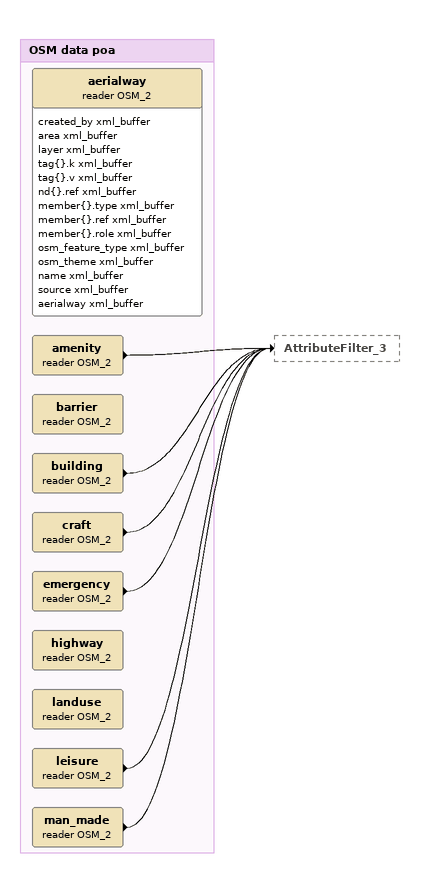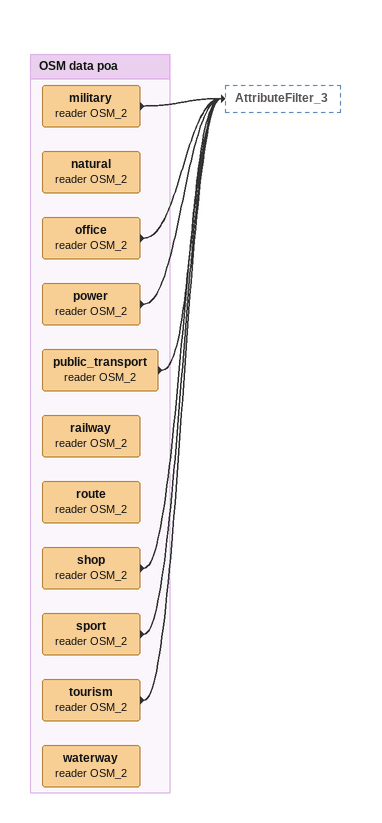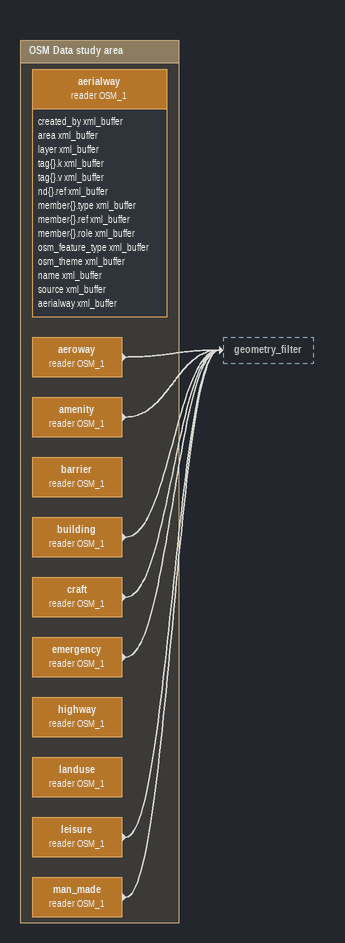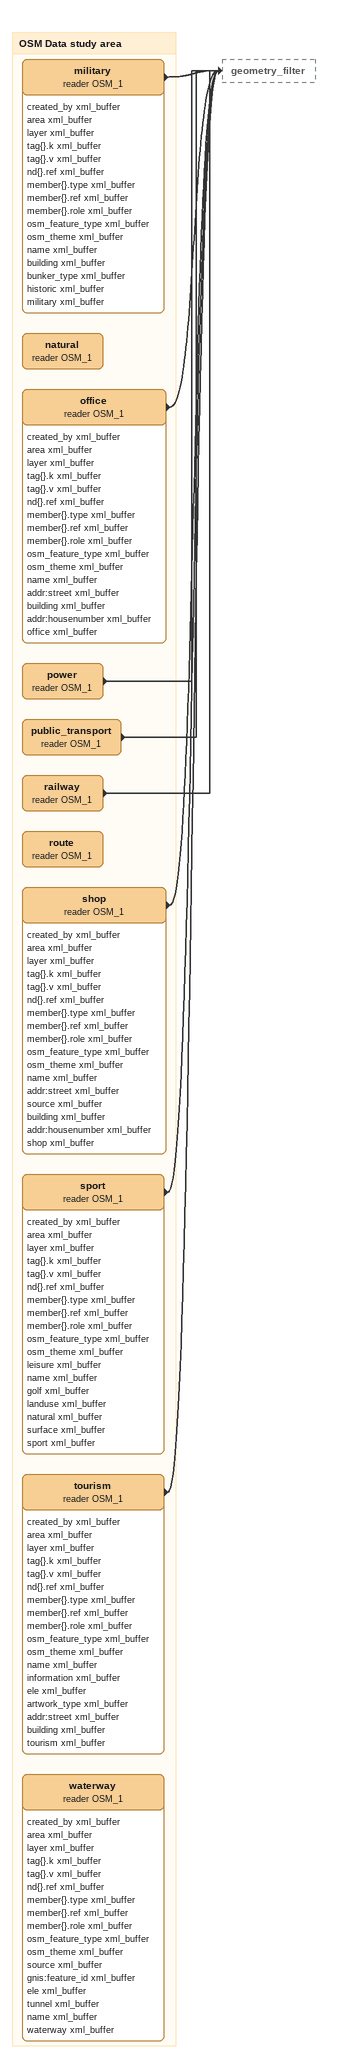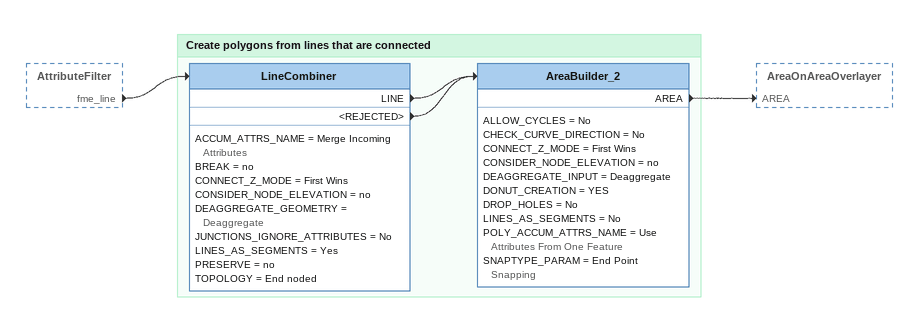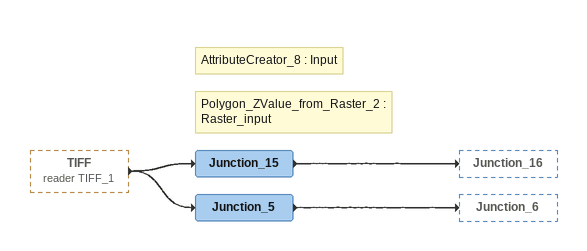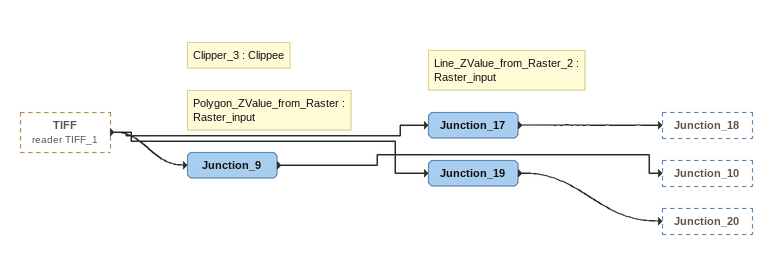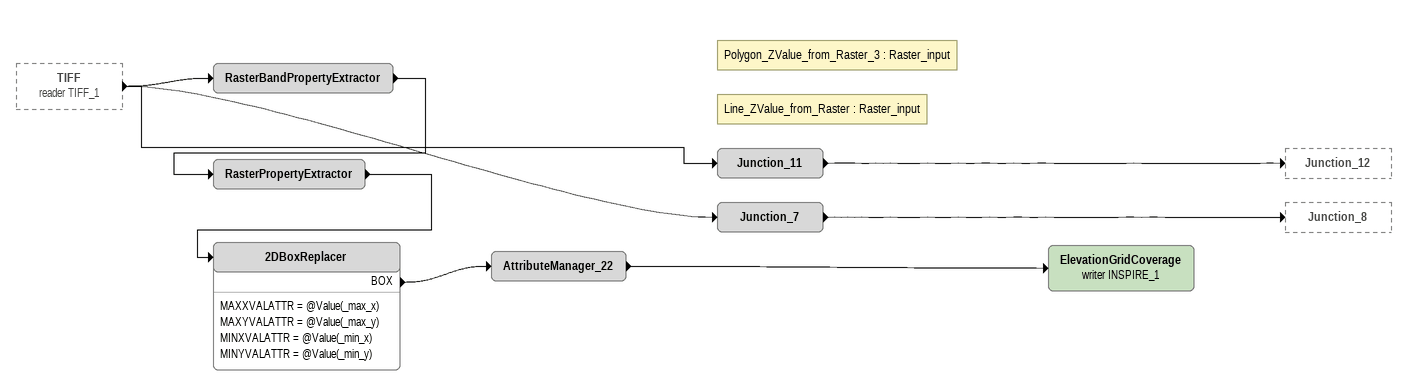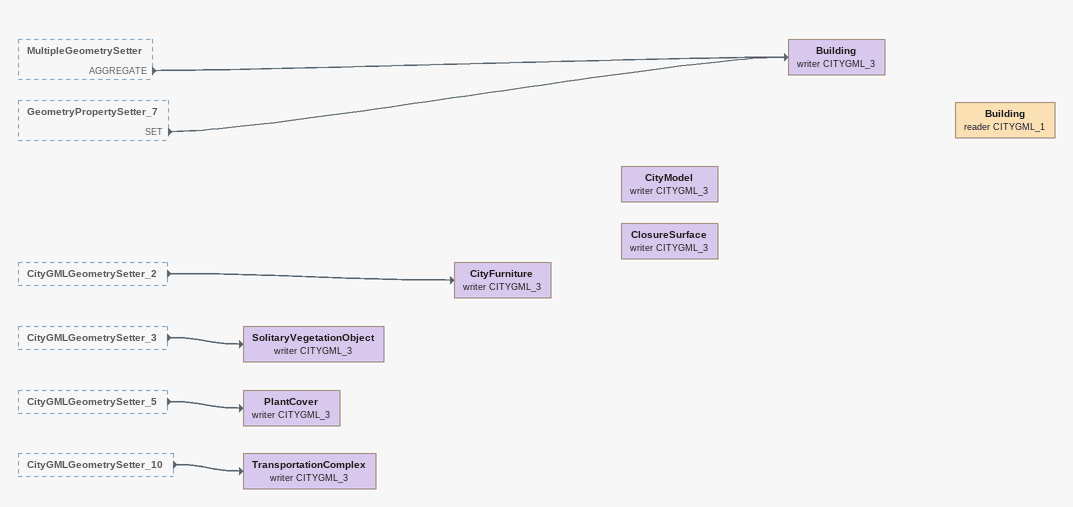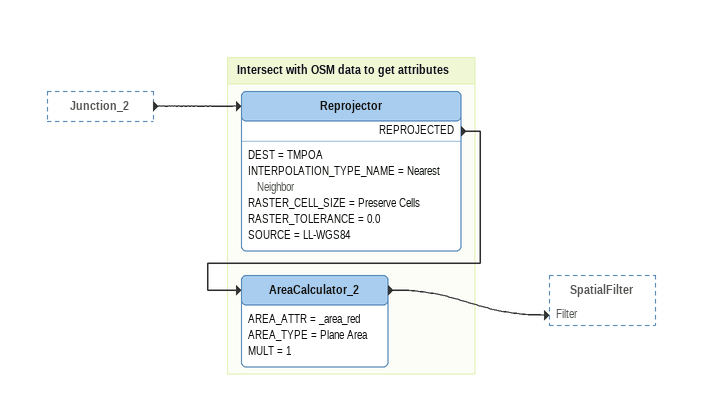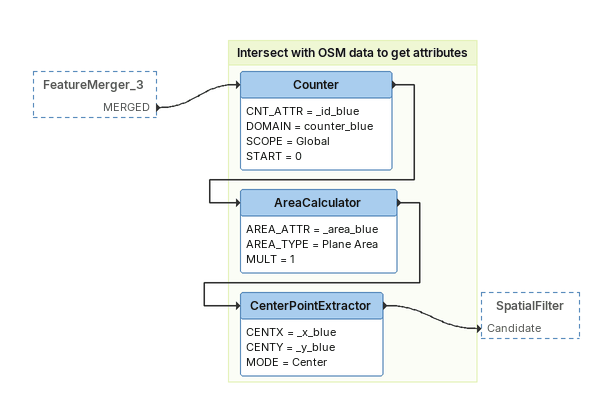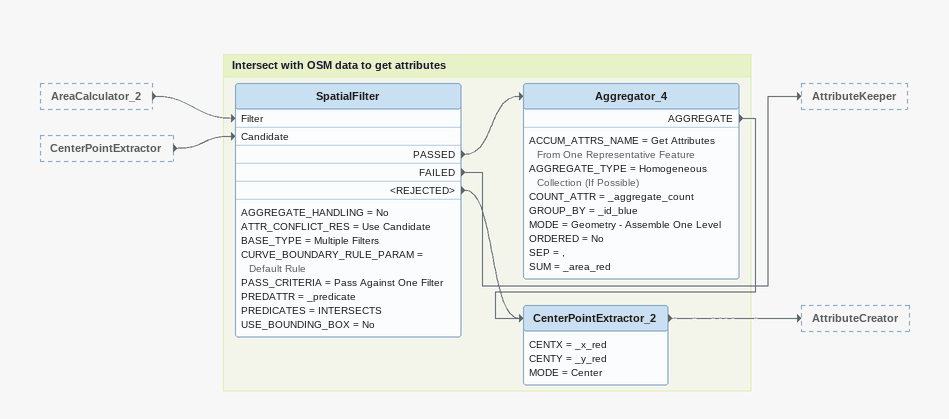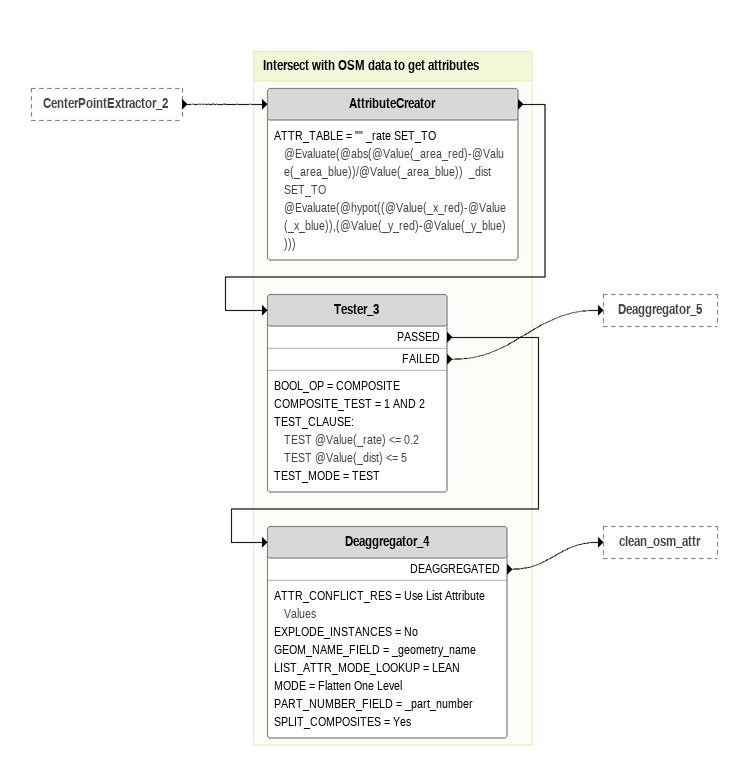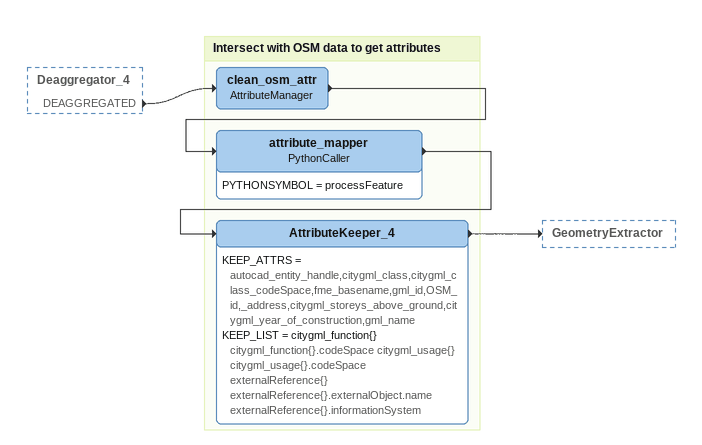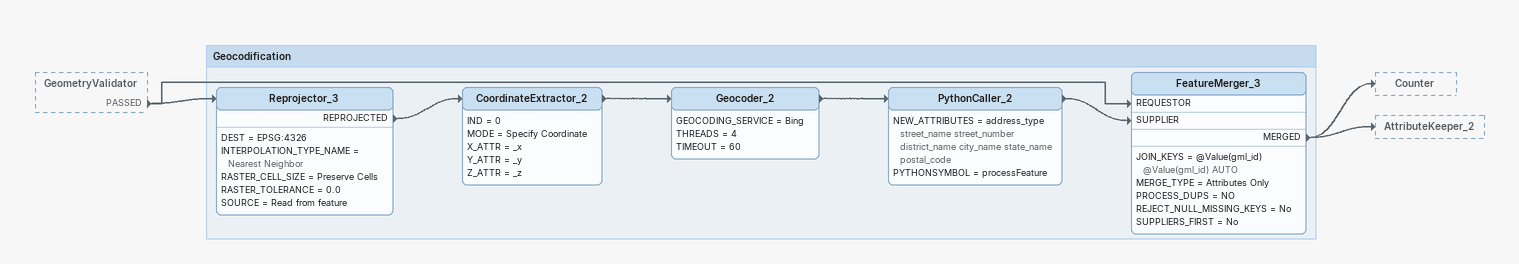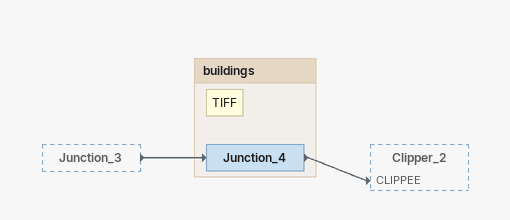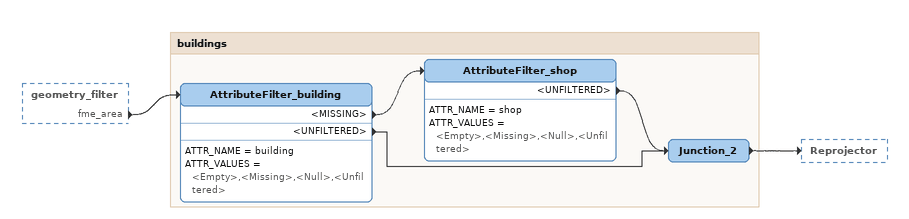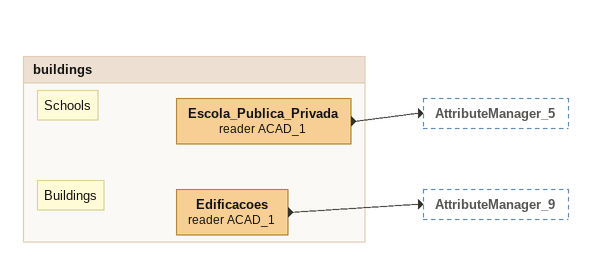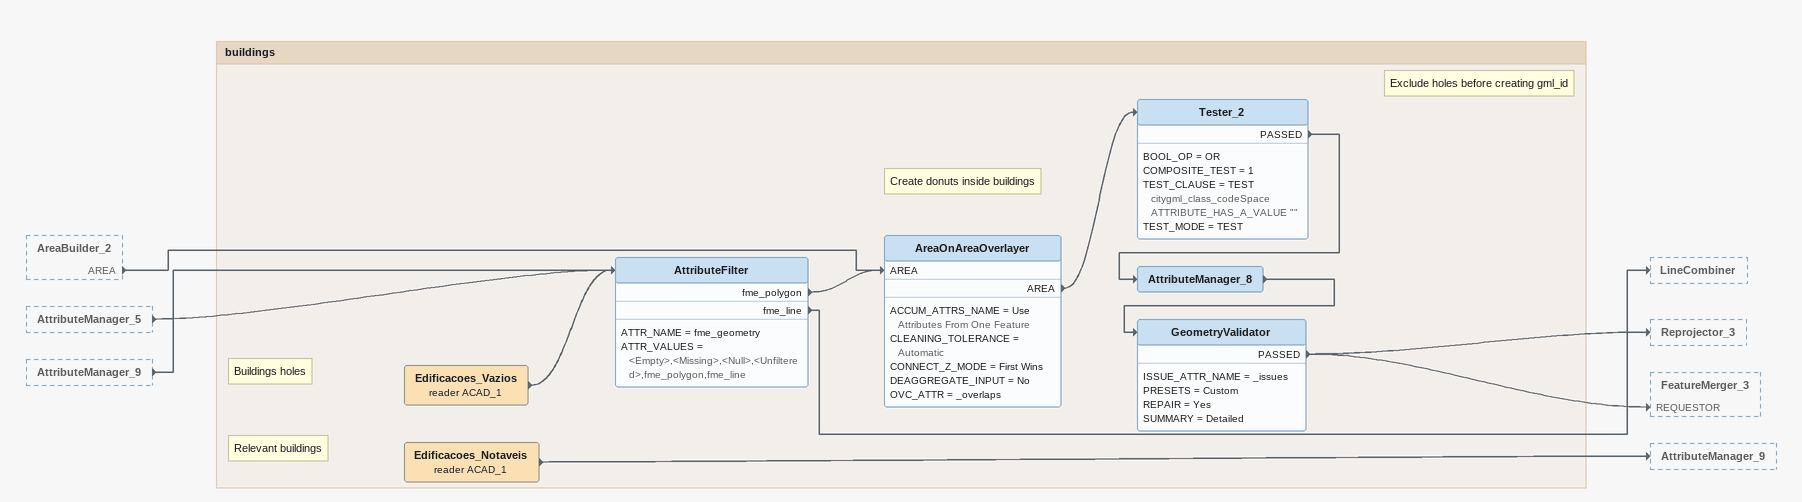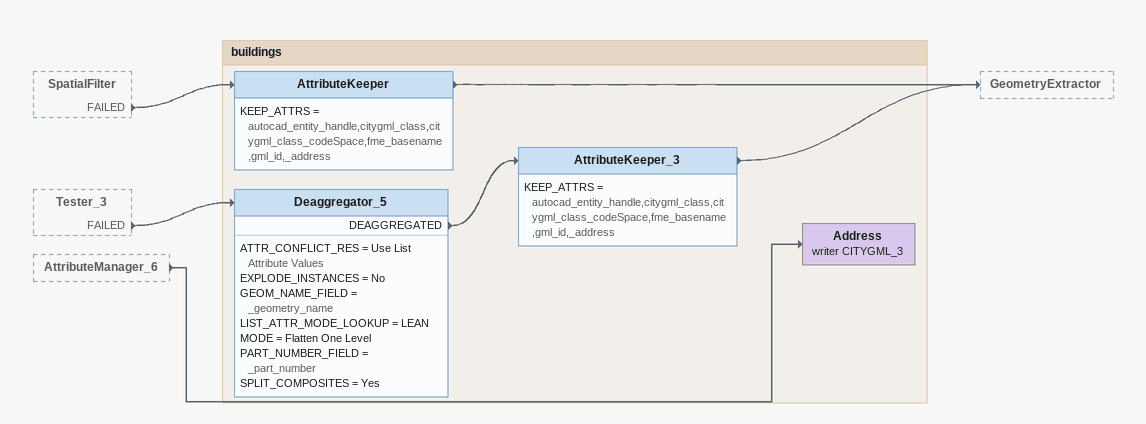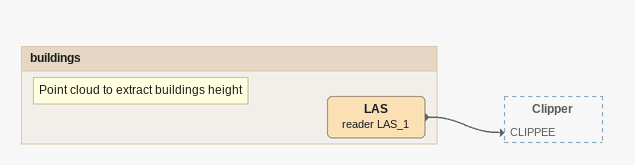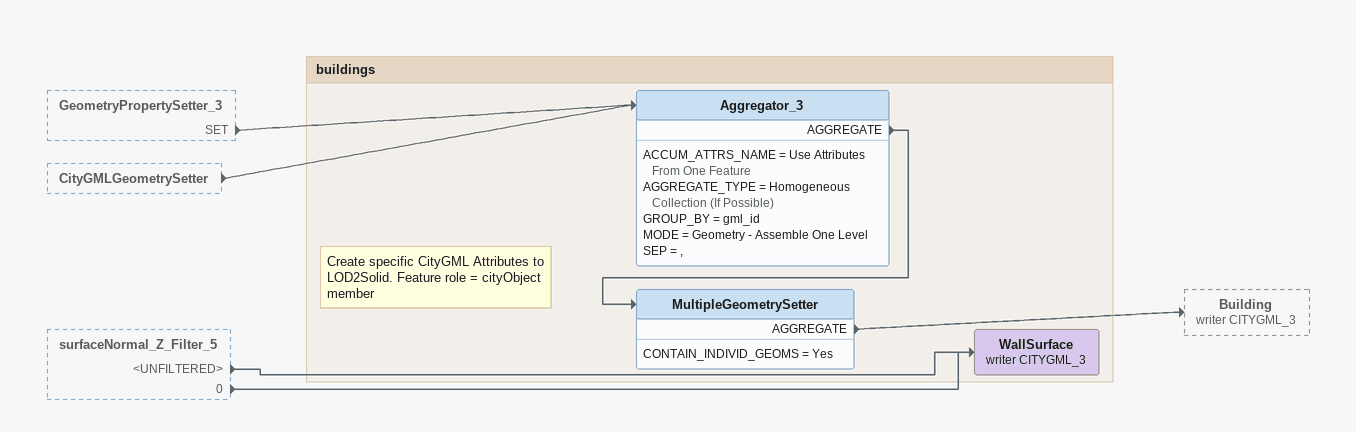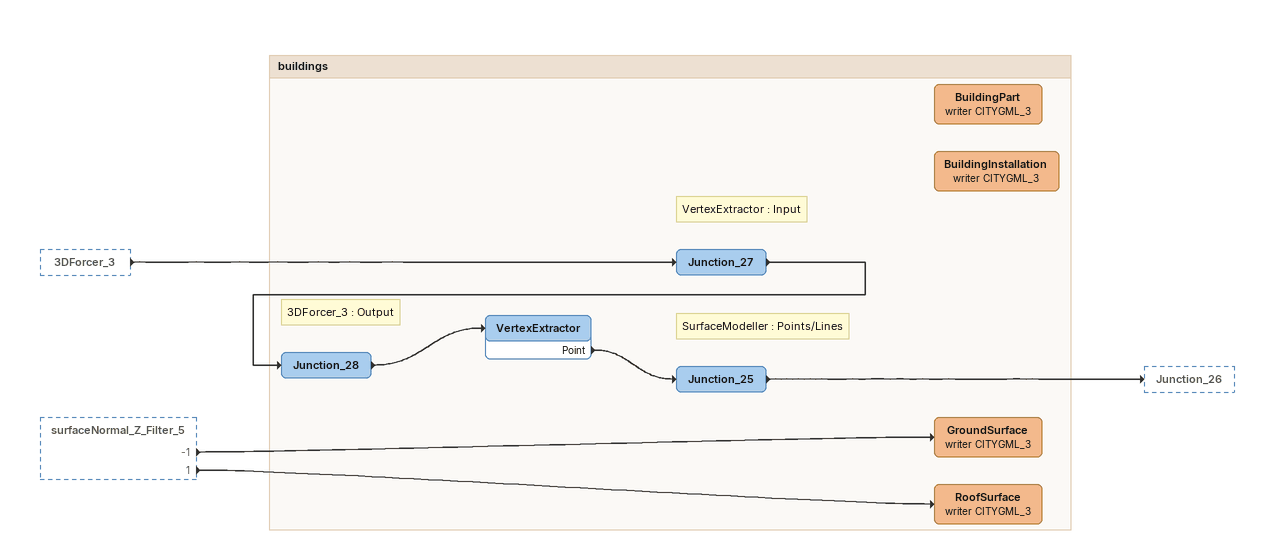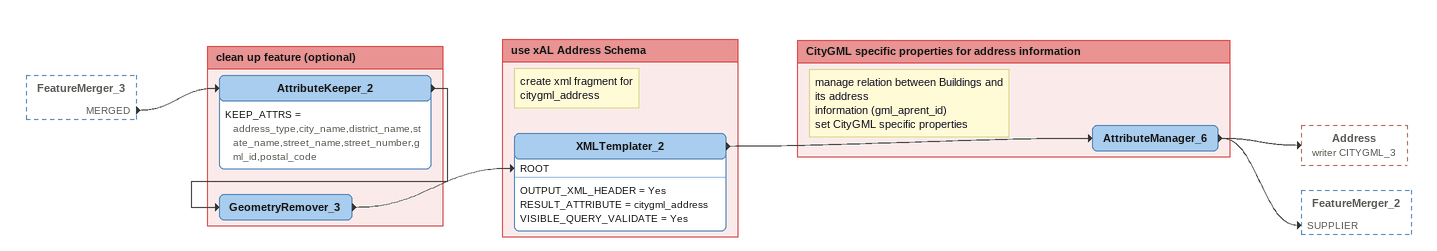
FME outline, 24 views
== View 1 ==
Bookmark: OSM data poa
aerialway (reader OSM_2)
    attributes: created_by xml_buffer, area xml_buffer, layer xml_buffer, tag{}.k xml_buffer, tag{}.v xml_buffer, nd{}.ref xml_buffer, member{}.type xml_buffer, member{}.ref xml_buffer, member{}.role xml_buffer, osm_feature_type xml_buffer, osm_theme xml_buffer, name xml_buffer, source xml_buffer, aerialway xml_buffer
amenity (reader OSM_2)
    -> AttributeFilter_3
barrier (reader OSM_2)
building (reader OSM_2)
    -> AttributeFilter_3
craft (reader OSM_2)
    -> AttributeFilter_3
emergency (reader OSM_2)
    -> AttributeFilter_3
highway (reader OSM_2)
landuse (reader OSM_2)
leisure (reader OSM_2)
    -> AttributeFilter_3
man_made (reader OSM_2)
    -> AttributeFilter_3

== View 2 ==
Bookmark: OSM data poa
military (reader OSM_2)
    -> AttributeFilter_3
natural (reader OSM_2)
office (reader OSM_2)
    -> AttributeFilter_3
power (reader OSM_2)
    -> AttributeFilter_3
public_transport (reader OSM_2)
    -> AttributeFilter_3
railway (reader OSM_2)
route (reader OSM_2)
shop (reader OSM_2)
    -> AttributeFilter_3
sport (reader OSM_2)
    -> AttributeFilter_3
tourism (reader OSM_2)
    -> AttributeFilter_3
waterway (reader OSM_2)

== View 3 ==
Bookmark: OSM Data study area
aerialway (reader OSM_1)
    attributes: created_by xml_buffer, area xml_buffer, layer xml_buffer, tag{}.k xml_buffer, tag{}.v xml_buffer, nd{}.ref xml_buffer, member{}.type xml_buffer, member{}.ref xml_buffer, member{}.role xml_buffer, osm_feature_type xml_buffer, osm_theme xml_buffer, name xml_buffer, source xml_buffer, aerialway xml_buffer
aeroway (reader OSM_1)
    -> geometry_filter
amenity (reader OSM_1)
    -> geometry_filter
barrier (reader OSM_1)
building (reader OSM_1)
    -> geometry_filter
craft (reader OSM_1)
    -> geometry_filter
emergency (reader OSM_1)
    -> geometry_filter
highway (reader OSM_1)
landuse (reader OSM_1)
leisure (reader OSM_1)
    -> geometry_filter
man_made (reader OSM_1)
    -> geometry_filter

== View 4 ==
Bookmark: OSM Data study area
military (reader OSM_1)
    attributes: created_by xml_buffer, area xml_buffer, layer xml_buffer, tag{}.k xml_buffer, tag{}.v xml_buffer, nd{}.ref xml_buffer, member{}.type xml_buffer, member{}.ref xml_buffer, member{}.role xml_buffer, osm_feature_type xml_buffer, osm_theme xml_buffer, name xml_buffer, building xml_buffer, bunker_type xml_buffer, historic xml_buffer, military xml_buffer
    -> geometry_filter
natural (reader OSM_1)
office (reader OSM_1)
    attributes: created_by xml_buffer, area xml_buffer, layer xml_buffer, tag{}.k xml_buffer, tag{}.v xml_buffer, nd{}.ref xml_buffer, member{}.type xml_buffer, member{}.ref xml_buffer, member{}.role xml_buffer, osm_feature_type xml_buffer, osm_theme xml_buffer, name xml_buffer, addr:street xml_buffer, building xml_buffer, addr:housenumber xml_buffer, office xml_buffer
    -> geometry_filter
power (reader OSM_1)
    -> geometry_filter
public_transport (reader OSM_1)
    -> geometry_filter
railway (reader OSM_1)
    -> geometry_filter
route (reader OSM_1)
shop (reader OSM_1)
    attributes: created_by xml_buffer, area xml_buffer, layer xml_buffer, tag{}.k xml_buffer, tag{}.v xml_buffer, nd{}.ref xml_buffer, member{}.type xml_buffer, member{}.ref xml_buffer, member{}.role xml_buffer, osm_feature_type xml_buffer, osm_theme xml_buffer, name xml_buffer, addr:street xml_buffer, source xml_buffer, building xml_buffer, addr:housenumber xml_buffer, shop xml_buffer
    -> geometry_filter
sport (reader OSM_1)
    attributes: created_by xml_buffer, area xml_buffer, layer xml_buffer, tag{}.k xml_buffer, tag{}.v xml_buffer, nd{}.ref xml_buffer, member{}.type xml_buffer, member{}.ref xml_buffer, member{}.role xml_buffer, osm_feature_type xml_buffer, osm_theme xml_buffer, leisure xml_buffer, name xml_buffer, golf xml_buffer, landuse xml_buffer, natural xml_buffer, surface xml_buffer, sport xml_buffer
    -> geometry_filter
tourism (reader OSM_1)
    attributes: created_by xml_buffer, area xml_buffer, layer xml_buffer, tag{}.k xml_buffer, tag{}.v xml_buffer, nd{}.ref xml_buffer, member{}.type xml_buffer, member{}.ref xml_buffer, member{}.role xml_buffer, osm_feature_type xml_buffer, osm_theme xml_buffer, name xml_buffer, information xml_buffer, ele xml_buffer, artwork_type xml_buffer, addr:street xml_buffer, building xml_buffer, tourism xml_buffer
    -> geometry_filter
waterway (reader OSM_1)
    attributes: created_by xml_buffer, area xml_buffer, layer xml_buffer, tag{}.k xml_buffer, tag{}.v xml_buffer, nd{}.ref xml_buffer, member{}.type xml_buffer, member{}.ref xml_buffer, member{}.role xml_buffer, osm_feature_type xml_buffer, osm_theme xml_buffer, source xml_buffer, gnis:feature_id xml_buffer, ele xml_buffer, tunnel xml_buffer, name xml_buffer, waterway xml_buffer

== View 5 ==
AttributeFilter [outside]
    fme_line -> LineCombiner

Bookmark: Create polygons from lines that are connected
LineCombiner
    ACCUM_ATTRS_NAME = Merge Incoming Attributes
    BREAK = no
    CONNECT_Z_MODE = First Wins
    CONSIDER_NODE_ELEVATION = no
    DEAGGREGATE_GEOMETRY = Deaggregate
    JUNCTIONS_IGNORE_ATTRIBUTES = No
    LINES_AS_SEGMENTS = Yes
    PRESERVE = no
    TOPOLOGY = End noded
    LINE -> AreaBuilder_2
    <REJECTED> -> AreaBuilder_2
AreaBuilder_2
    ALLOW_CYCLES = No
    CHECK_CURVE_DIRECTION = No
    CONNECT_Z_MODE = First Wins
    CONSIDER_NODE_ELEVATION = no
    DEAGGREGATE_INPUT = Deaggregate
    DONUT_CREATION = YES
    DROP_HOLES = No
    LINES_AS_SEGMENTS = No
    POLY_ACCUM_ATTRS_NAME = Use Attributes From One Feature
    SNAPTYPE_PARAM = End Point Snapping
    AREA -> AreaOnAreaOverlayer [AREA]

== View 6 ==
TIFF (reader TIFF_1) [outside]
    -> Junction_5
    -> Junction_15
Note: AttributeCreator_8 : Input
Junction_15
    -> Junction_16
Note: Polygon_ZValue_from_Raster_2 : Raster_input
Junction_5
    -> Junction_6

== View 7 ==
TIFF (reader TIFF_1) [outside]
    -> Junction_9
    -> Junction_17
    -> Junction_19
Note: Clipper_3 : Clippee
Junction_17
    -> Junction_18
Note: Line_ZValue_from_Raster_2 : Raster_input
Junction_19
    -> Junction_20
Note: Polygon_ZValue_from_Raster : Raster_input
Junction_9
    -> Junction_10

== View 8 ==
TIFF (reader TIFF_1) [outside]
    -> RasterBandPropertyExtractor
    -> Junction_7
    -> Junction_11
RasterBandPropertyExtractor
    -> RasterPropertyExtractor
RasterPropertyExtractor
    -> 2DBoxReplacer
2DBoxReplacer
    MAXXVALATTR = @Value(_max_x)
    MAXYVALATTR = @Value(_max_y)
    MINXVALATTR = @Value(_min_x)
    MINYVALATTR = @Value(_min_y)
    BOX -> AttributeManager_22
AttributeManager_22
    -> ElevationGridCoverage (writer INSPIRE_1)
ElevationGridCoverage (writer INSPIRE_1)
Note: Polygon_ZValue_from_Raster_3 : Raster_input
Junction_11
    -> Junction_12
Note: Line_ZValue_from_Raster : Raster_input
Junction_7
    -> Junction_8

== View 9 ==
MultipleGeometrySetter [outside]
    AGGREGATE -> Building (writer CITYGML_3)
GeometryPropertySetter_7 [outside]
    SET -> Building (writer CITYGML_3)
CityGMLGeometrySetter_2 [outside]
    -> CityFurniture (writer CITYGML_3)
CityGMLGeometrySetter_3 [outside]
    -> SolitaryVegetationObject (writer CITYGML_3)
CityGMLGeometrySetter_5 [outside]
    -> PlantCover (writer CITYGML_3)
CityGMLGeometrySetter_10 [outside]
    -> TransportationComplex (writer CITYGML_3)
Building (writer CITYGML_3)
SolitaryVegetationObject (writer CITYGML_3)
PlantCover (writer CITYGML_3)
TransportationComplex (writer CITYGML_3)
CityFurniture (writer CITYGML_3)
CityModel (writer CITYGML_3)
ClosureSurface (writer CITYGML_3)
Building (reader CITYGML_1)

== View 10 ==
Junction_2 [outside]
    -> Reprojector

Bookmark: Intersect with OSM data to get attributes
Reprojector
    DEST = TMPOA
    INTERPOLATION_TYPE_NAME = Nearest Neighbor
    RASTER_CELL_SIZE = Preserve Cells
    RASTER_TOLERANCE = 0.0
    SOURCE = LL-WGS84
    REPROJECTED -> AreaCalculator_2
AreaCalculator_2
    AREA_ATTR = _area_red
    AREA_TYPE = Plane Area
    MULT = 1
    -> SpatialFilter [Filter]

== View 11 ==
FeatureMerger_3 [outside]
    MERGED -> Counter

Bookmark: Intersect with OSM data to get attributes
Counter
    CNT_ATTR = _id_blue
    DOMAIN = counter_blue
    SCOPE = Global
    START = 0
    -> AreaCalculator
AreaCalculator
    AREA_ATTR = _area_blue
    AREA_TYPE = Plane Area
    MULT = 1
    -> CenterPointExtractor
CenterPointExtractor
    CENTX = _x_blue
    CENTY = _y_blue
    MODE = Center
    -> SpatialFilter [Candidate]

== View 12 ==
AreaCalculator_2 [outside]
    -> SpatialFilter [Filter]
CenterPointExtractor [outside]
    -> SpatialFilter [Candidate]

Bookmark: Intersect with OSM data to get attributes
SpatialFilter
    AGGREGATE_HANDLING = No
    ATTR_CONFLICT_RES = Use Candidate
    BASE_TYPE = Multiple Filters
    CURVE_BOUNDARY_RULE_PARAM = Default Rule
    PASS_CRITERIA = Pass Against One Filter
    PREDATTR = _predicate
    PREDICATES = INTERSECTS
    USE_BOUNDING_BOX = No
    PASSED -> Aggregator_4
    FAILED -> AttributeKeeper
    <REJECTED> -> CenterPointExtractor_2
Aggregator_4
    ACCUM_ATTRS_NAME = Get Attributes From One Representative Feature
    AGGREGATE_TYPE = Homogeneous Collection (If Possible)
    COUNT_ATTR = _aggregate_count
    GROUP_BY = _id_blue
    MODE = Geometry - Assemble One Level
    ORDERED = No
    SEP = ,
    SUM = _area_red
    AGGREGATE -> CenterPointExtractor_2
CenterPointExtractor_2
    CENTX = _x_red
    CENTY = _y_red
    MODE = Center
    -> AttributeCreator

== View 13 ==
CenterPointExtractor_2 [outside]
    -> AttributeCreator

Bookmark: Intersect with OSM data to get attributes
AttributeCreator
    ATTR_TABLE = "" _rate SET_TO @Evaluate(@abs(@Value(_area_red)-@Value(_area_blue))/@Value(_area_blue))  _dist SET_TO @Evaluate(@hypot((@Value(_x_red)-@Value(_x_blue)),(@Value(_y_red)-@Value(_y_blue))))
    -> Tester_3
Tester_3
    BOOL_OP = COMPOSITE
    COMPOSITE_TEST = 1 AND 2
    TEST_CLAUSE:
      TEST @Value(_rate) <= 0.2
      TEST @Value(_dist) <= 5
    TEST_MODE = TEST
    PASSED -> Deaggregator_4
    FAILED -> Deaggregator_5
Deaggregator_4
    ATTR_CONFLICT_RES = Use List Attribute Values
    EXPLODE_INSTANCES = No
    GEOM_NAME_FIELD = _geometry_name
    LIST_ATTR_MODE_LOOKUP = LEAN
    MODE = Flatten One Level
    PART_NUMBER_FIELD = _part_number
    SPLIT_COMPOSITES = Yes
    DEAGGREGATED -> clean_osm_attr

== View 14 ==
Deaggregator_4 [outside]
    DEAGGREGATED -> clean_osm_attr

Bookmark: Intersect with OSM data to get attributes
clean_osm_attr: AttributeManager
    -> attribute_mapper
attribute_mapper: PythonCaller
    PYTHONSYMBOL = processFeature
    -> AttributeKeeper_4
AttributeKeeper_4
    KEEP_ATTRS = autocad_entity_handle,citygml_class,citygml_class_codeSpace,fme_basename,gml_id,OSM_id,_address,citygml_storeys_above_ground,citygml_year_of_construction,gml_name
    KEEP_LIST = citygml_function{} citygml_function{}.codeSpace citygml_usage{} citygml_usage{}.codeSpace externalReference{} externalReference{}.externalObject.name externalReference{}.informationSystem
    -> GeometryExtractor

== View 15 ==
GeometryValidator [outside]
    PASSED -> Reprojector_3
    PASSED -> FeatureMerger_3 [REQUESTOR]

Bookmark: Geocodification
Reprojector_3
    DEST = EPSG:4326
    INTERPOLATION_TYPE_NAME = Nearest Neighbor
    RASTER_CELL_SIZE = Preserve Cells
    RASTER_TOLERANCE = 0.0
    SOURCE = Read from feature
    REPROJECTED -> CoordinateExtractor_2
CoordinateExtractor_2
    IND = 0
    MODE = Specify Coordinate
    X_ATTR = _x
    Y_ATTR = _y
    Z_ATTR = _z
    -> Geocoder_2
Geocoder_2
    GEOCODING_SERVICE = Bing
    THREADS = 4
    TIMEOUT = 60
    -> PythonCaller_2
PythonCaller_2
    NEW_ATTRIBUTES = address_type street_name street_number district_name city_name state_name postal_code
    PYTHONSYMBOL = processFeature
    -> FeatureMerger_3 [SUPPLIER]
FeatureMerger_3
    JOIN_KEYS = @Value(gml_id) @Value(gml_id) AUTO
    MERGE_TYPE = Attributes Only
    PROCESS_DUPS = NO
    REJECT_NULL_MISSING_KEYS = No
    SUPPLIERS_FIRST = No
    MERGED -> Counter
    MERGED -> AttributeKeeper_2

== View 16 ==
Junction_3 [outside]
    -> Junction_4

Bookmark: buildings
Note: TIFF
Junction_4
    -> Clipper_2 [CLIPPEE]

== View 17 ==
geometry_filter [outside]
    fme_area -> AttributeFilter_building

Bookmark: buildings
AttributeFilter_building
    ATTR_NAME = building
    ATTR_VALUES = <Empty>,<Missing>,<Null>,<Unfiltered>
    <MISSING> -> AttributeFilter_shop
    <UNFILTERED> -> Junction_2
AttributeFilter_shop
    ATTR_NAME = shop
    ATTR_VALUES = <Empty>,<Missing>,<Null>,<Unfiltered>
    <UNFILTERED> -> Junction_2
Junction_2
    -> Reprojector

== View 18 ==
Bookmark: buildings
Note: Schools
Escola_Publica_Privada (reader ACAD_1)
    -> AttributeManager_5
Note: Buildings
Edificacoes (reader ACAD_1)
    -> AttributeManager_9

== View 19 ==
AreaBuilder_2 [outside]
    AREA -> AreaOnAreaOverlayer [AREA]
AttributeManager_5 [outside]
    -> AttributeFilter
AttributeManager_9 [outside]
    -> AttributeFilter

Bookmark: buildings
Note: Buildings holes
Edificacoes_Vazios (reader ACAD_1)
    -> AttributeFilter
Note: Relevant buildings
Edificacoes_Notaveis (reader ACAD_1)
    -> AttributeManager_9
AttributeFilter
    ATTR_NAME = fme_geometry
    ATTR_VALUES = <Empty>,<Missing>,<Null>,<Unfiltered>,fme_polygon,fme_line
    fme_polygon -> AreaOnAreaOverlayer [AREA]
    fme_line -> LineCombiner
Note: Create donuts inside buildings
AreaOnAreaOverlayer
    ACCUM_ATTRS_NAME = Use Attributes From One Feature
    CLEANING_TOLERANCE = Automatic
    CONNECT_Z_MODE = First Wins
    DEAGGREGATE_INPUT = No
    OVC_ATTR = _overlaps
    AREA -> Tester_2
Note: Exclude holes before creating gml_id
Tester_2
    BOOL_OP = OR
    COMPOSITE_TEST = 1
    TEST_CLAUSE = TEST citygml_class_codeSpace ATTRIBUTE_HAS_A_VALUE ""
    TEST_MODE = TEST
    PASSED -> AttributeManager_8
AttributeManager_8
    -> GeometryValidator
GeometryValidator
    ISSUE_ATTR_NAME = _issues
    PRESETS = Custom
    REPAIR = Yes
    SUMMARY = Detailed
    PASSED -> Reprojector_3
    PASSED -> FeatureMerger_3 [REQUESTOR]

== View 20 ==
SpatialFilter [outside]
    FAILED -> AttributeKeeper
Tester_3 [outside]
    FAILED -> Deaggregator_5
AttributeManager_6 [outside]
    -> Address (writer CITYGML_3)

Bookmark: buildings
Deaggregator_5
    ATTR_CONFLICT_RES = Use List Attribute Values
    EXPLODE_INSTANCES = No
    GEOM_NAME_FIELD = _geometry_name
    LIST_ATTR_MODE_LOOKUP = LEAN
    MODE = Flatten One Level
    PART_NUMBER_FIELD = _part_number
    SPLIT_COMPOSITES = Yes
    DEAGGREGATED -> AttributeKeeper_3
AttributeKeeper_3
    KEEP_ATTRS = autocad_entity_handle,citygml_class,citygml_class_codeSpace,fme_basename,gml_id,_address
    -> GeometryExtractor
AttributeKeeper
    KEEP_ATTRS = autocad_entity_handle,citygml_class,citygml_class_codeSpace,fme_basename,gml_id,_address
    -> GeometryExtractor
Address (writer CITYGML_3)

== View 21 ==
Bookmark: buildings
Note: Point cloud to extract buildings height
LAS (reader LAS_1)
    -> Clipper [CLIPPEE]

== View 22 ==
GeometryPropertySetter_3 [outside]
    SET -> Aggregator_3
CityGMLGeometrySetter [outside]
    -> Aggregator_3
surfaceNormal_Z_Filter_5 [outside]
    <UNFILTERED> -> WallSurface (writer CITYGML_3)
    0 -> WallSurface (writer CITYGML_3)

Bookmark: buildings
Aggregator_3
    ACCUM_ATTRS_NAME = Use Attributes From One Feature
    AGGREGATE_TYPE = Homogeneous Collection (If Possible)
    GROUP_BY = gml_id
    MODE = Geometry - Assemble One Level
    SEP = ,
    AGGREGATE -> MultipleGeometrySetter
Note: Create specific CityGML Attributes to LOD2Solid. Feature role = cityObject member
MultipleGeometrySetter
    CONTAIN_INDIVID_GEOMS = Yes
    AGGREGATE -> Building (writer CITYGML_3)
WallSurface (writer CITYGML_3)

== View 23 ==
3DForcer_3 [outside]
    -> Junction_27
surfaceNormal_Z_Filter_5 [outside]
    -1 -> GroundSurface (writer CITYGML_3)
    1 -> RoofSurface (writer CITYGML_3)

Bookmark: buildings
GroundSurface (writer CITYGML_3)
RoofSurface (writer CITYGML_3)
Note: VertexExtractor : Input
Junction_27
    -> Junction_28
Note: 3DForcer_3 : Output
Junction_28
    -> VertexExtractor
VertexExtractor
    Point -> Junction_25
Note: SurfaceModeller : Points/Lines
Junction_25
    -> Junction_26
BuildingPart (writer CITYGML_3)
BuildingInstallation (writer CITYGML_3)

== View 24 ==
FeatureMerger_3 [outside]
    MERGED -> AttributeKeeper_2

Bookmark: clean up feature (optional)
AttributeKeeper_2
    KEEP_ATTRS = address_type,city_name,district_name,state_name,street_name,street_number,gml_id,postal_code
    -> GeometryRemover_3
GeometryRemover_3
    -> XMLTemplater_2 [ROOT]

Bookmark: use xAL Address Schema
Note: create xml fragment for / citygml_address
XMLTemplater_2
    OUTPUT_XML_HEADER = Yes
    RESULT_ATTRIBUTE = citygml_address
    VISIBLE_QUERY_VALIDATE = Yes
    -> AttributeManager_6

Bookmark: CityGML specific properties for address information
Note: manage relation between Buildings and its address / information (gml_aprent_id) / set CityGML specific properties
AttributeManager_6
    -> Address (writer CITYGML_3)
    -> FeatureMerger_2 [SUPPLIER]
